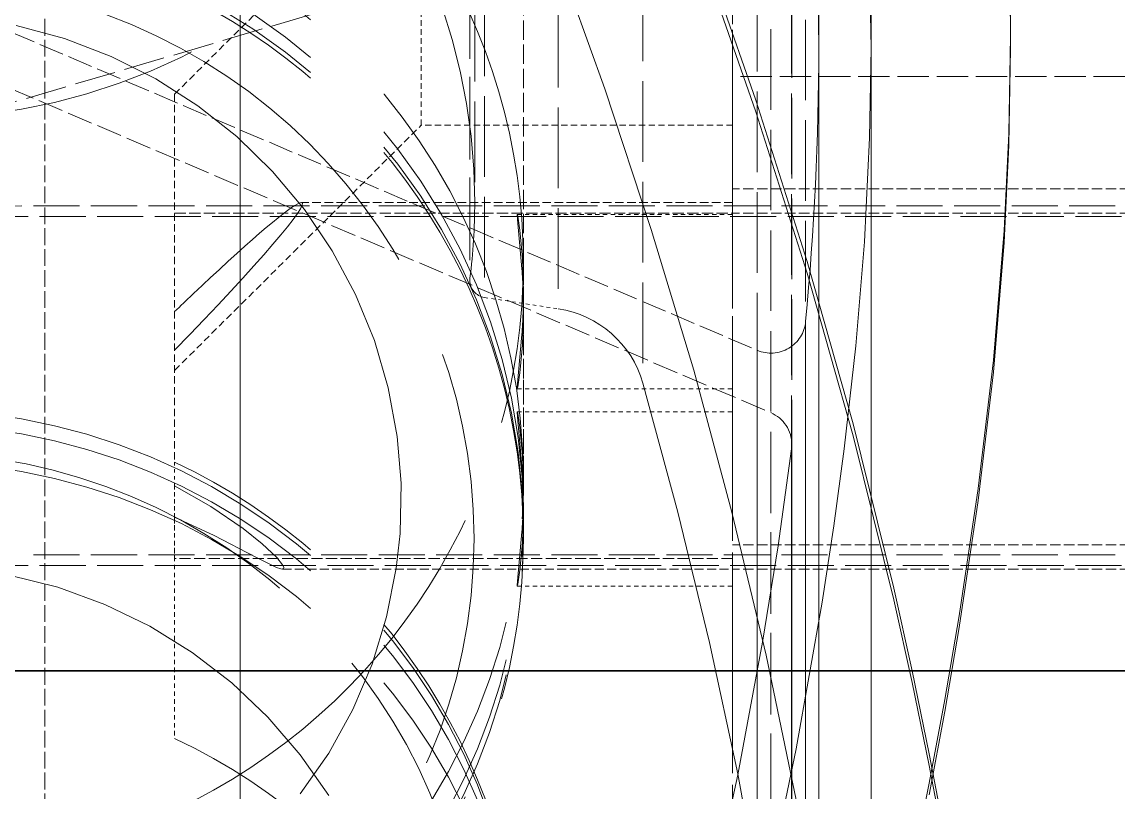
# Model space of a CAD drawing. Header units: millimetres. Extents: x 2711 to 34823, y 3042 to 25750.
# Drawn here: x 14136.98 to 14168.41, y 12627.98 to 12650.05 of the extents above; entities that cross this region are included whole.
import ezdxf

# ---------------------------------------------------------------- set-up
doc = ezdxf.new("R2010")
doc.units = ezdxf.units.MM
doc.linetypes.add('DASHED', pattern=[15, 12, -3])

# ---------------------------------------------------------------- blocks, each defined once
blk = doc.blocks.new('A$C637D7238')
at = {"color": 7, "linetype": 'DASHED', "lineweight": 13, "ltscale": 0.4647205352783203}
blk.add_line((198.3007365707745, 1132.197410205263), (198.3007365707745, 1411.029731372255), dxfattribs=at)
at = {"color": 7, "linetype": 'DASHED', "lineweight": 13, "ltscale": 0.1923233032226563}
blk.add_line((190.905106687962, 1402.819968799013), (190.905106687962, 1287.425986865419), dxfattribs=at)
at = {"color": 7, "linetype": 'DASHED', "lineweight": 13, "ltscale": 0.1923225402832031}
for p, q in [((190.7635432724346, 1400.58173332538), (190.7635432724346, 1285.188209155458)), ((191.1872035507549, 1400.090781787294), (191.1872035507549, 1284.697257617372)), ((193.3009273056377, 1399.766227343935), (193.3009273056377, 1284.372703174013))]:
    blk.add_line(p, q, dxfattribs=at)
at = {"color": 7, "linetype": 'DASHED', "lineweight": 13, "ltscale": 0.1923229217529297}
blk.add_line((190.7675487045635, 1400.643989184755), (190.7675487045635, 1285.250236132997), dxfattribs=at)
at = {"color": 7, "linetype": 'DASHED', "lineweight": 13, "ltscale": 0.1923206329345703}
blk.add_line((195.7289058212627, 1397.633277514833), (195.7289058212627, 1282.240897754091), dxfattribs=at)
at = {"color": 7, "linetype": 'DASHED', "lineweight": 13, "ltscale": 0.1922691345214844}
blk.add_line((199.9902278427471, 1377.062751391786), (199.9902278427471, 1261.701270678896), dxfattribs=at)
at = {"color": 7, "linetype": 'DASHED', "lineweight": 13, "ltscale": 0.1922687530517578}
for p, q in [((199.9982387070049, 1376.937324145692), (199.9982387070049, 1261.576072314638)), ((199.9902278427471, 1164.996863940614), (199.9902278427471, 1280.358115771669))]:
    blk.add_line(p, q, dxfattribs=at)
at = {"color": 7, "linetype": 'DASHED', "lineweight": 13, "ltscale": 0.1922645568847656}
for p, q in [((199.3923884872784, 1376.021796801942), (199.3923884872784, 1260.663062671083)), ((199.3923884872784, 1166.037818530458), (199.3923884872784, 1281.396552661317))]:
    blk.add_line(p, q, dxfattribs=at)
at = {"color": 7, "linetype": 'DASHED', "lineweight": 13, "ltscale": 0.1922565460205078}
for p, q in [((199.0037471298565, 1374.229652026552), (199.0037471298565, 1258.875724414247)), ((199.0037471298565, 1167.829963305849), (199.0037471298565, 1283.183890918153))]:
    blk.add_line(p, q, dxfattribs=at)
at = {"color": 7, "linetype": 'DASHED', "lineweight": 13, "ltscale": 0.1922527313232422}
for p, q in [((200.3938609604229, 1373.405219653505), (200.3938609604229, 1258.05358085956)), ((200.3938609604229, 1168.65416679706), (200.3938609604229, 1284.005805591005))]:
    blk.add_line(p, q, dxfattribs=at)
at = {"color": 7, "linetype": 'DASHED', "lineweight": 13, "ltscale": 0.1922096252441406}
for p, q in [((200.7691127304424, 1365.517722705263), (200.7691127304424, 1250.191947558778)), ((202.2689754013409, 1365.538779834169), (202.2689754013409, 1250.213004687685)), ((200.7691127304424, 1176.541663745302), (200.7691127304424, 1291.867438891786))]:
    blk.add_line(p, q, dxfattribs=at)
at = {"color": 7, "linetype": 'DASHED', "lineweight": 13, "ltscale": 0.1917716979980469}
blk.add_line((184.1783839706768, 1221.773749926942), (184.1783839706768, 1336.836768725771), dxfattribs=at)
at = {"color": 7, "linetype": 'DASHED', "lineweight": 13, "ltscale": 0.1917720794677734}
blk.add_line((184.1783839706768, 1320.285865405458), (184.1783839706768, 1205.222617724794), dxfattribs=at)
at = {"color": 7, "linetype": 'DASHED', "lineweight": 13, "ltscale": 0.11094970703125}
blk.add_line((198.3007365707745, 1318.995200732606), (198.3007365707745, 1252.425376513856), dxfattribs=at)
at = {"color": 7, "linetype": 'DASHED', "lineweight": 13, "ltscale": 0.0462371826171875}
blk.add_line((192.3007136825909, 1307.204810717958), (192.3007136825909, 1279.462501147646), dxfattribs=at)
at = {"color": 7, "linetype": 'DASHED', "lineweight": 13, "ltscale": 0.09786598281396491}
blk.add_line((151.2933284286846, 1282.528373340028), (207.6238948349346, 1299.107200244325), dxfattribs=at)
at = {"color": 7, "linetype": 'DASHED', "lineweight": 13, "ltscale": 0.01661336200741236}
for p, q in [((182.3007518295635, 1290.527335742372), (189.3718272690166, 1297.55309257831)), ((182.3007518295635, 1282.608481982606), (189.3718272690166, 1289.634238818544))]:
    blk.add_line(p, q, dxfattribs=at)
at = {"color": 7, "linetype": 'DASHED', "lineweight": 13, "ltscale": 0.01319808959960938}
blk.add_line((189.3718272690166, 1297.55309257831), (189.3718272690166, 1289.634238818544), dxfattribs=at)
at = {"color": 7, "linetype": 'DASHED', "lineweight": 13, "ltscale": 0.05962597322989573}
blk.add_line((166.0928279404034, 1297.211143115419), (199.0037471298565, 1283.183890918153), dxfattribs=at)
at = {"color": 7, "linetype": 'DASHED', "lineweight": 13, "ltscale": 0.06082799625971085}
blk.add_line((165.8180552963604, 1295.706702807802), (199.3923884872784, 1281.396552661317), dxfattribs=at)
at = {"color": 7, "linetype": 'DASHED', "lineweight": 13, "ltscale": 0.04000015258789062}
blk.add_line((178.5830241684307, 1269.999839404481), (178.5830241684307, 1293.999930957216), dxfattribs=at)
at = {"color": 7, "linetype": 'DASHED', "lineweight": 13, "ltscale": 0.0005657196044921875}
blk.add_line((206.2690288071026, 1291.847297290224), (206.2690288071026, 1292.186729052919), dxfattribs=at)
at = {"color": 7, "linetype": 'DASHED', "lineweight": 13, "ltscale": 0.1922100067138672}
blk.add_line((202.2689754013409, 1176.520606616396), (202.2689754013409, 1291.846610644716), dxfattribs=at)
at = {"color": 7, "linetype": 'DASHED', "lineweight": 13, "ltscale": 0.075}
blk.add_line((243.3007365707745, 1291.029731372255), (198.3007365707745, 1291.029731372255), dxfattribs=at)
at = {"color": 7, "linetype": 'DASHED', "lineweight": 13, "ltscale": 0.01758232116699219}
blk.add_line((182.3007518295635, 1290.527335742372), (182.3007518295635, 1279.977943042177), dxfattribs=at)
at = {"color": 7, "linetype": 'DASHED', "lineweight": 13, "ltscale": 0.01488151550292969}
blk.add_line((198.3007365707745, 1289.634238818544), (189.3718272690166, 1289.634238818544), dxfattribs=at)
at = {"color": 7, "linetype": 'DASHED', "lineweight": 13, "ltscale": 0.025}
for p, q in [((213.3007365707745, 1287.808906176942), (198.3007365707745, 1287.808906176942)), ((213.3007365707745, 1287.11493645038), (198.3007365707745, 1287.11493645038)), ((213.3007365707745, 1277.608787158388), (198.3007365707745, 1277.608787158388)), ((213.3007365707745, 1276.914817431825), (198.3007365707745, 1276.914817431825))]:
    blk.add_line(p, q, dxfattribs=at)
at = {"color": 7, "linetype": 'DASHED', "lineweight": 13, "ltscale": 0.02060260772705078}
blk.add_line((198.3007365707745, 1287.420035937685), (185.939171934544, 1287.420035937685), dxfattribs=at)
at = {"color": 7, "linetype": 'DASHED', "lineweight": 13, "ltscale": 0.1099998474121094}
for p, q in [((243.9224940780987, 1287.32001457538), (177.9225856308331, 1287.32001457538)), ((243.9224940780987, 1277.319938281435), (177.9225856308331, 1277.319938281435))]:
    blk.add_line(p, q, dxfattribs=at)
at = {"color": 7, "linetype": 'DASHED', "lineweight": 13, "ltscale": 0.02666664123535156}
for p, q in [((182.3007518295635, 1287.11493645038), (198.3007365707745, 1287.11493645038)), ((198.3007365707745, 1277.21991691913), (182.3007518295635, 1277.21991691913))]:
    blk.add_line(p, q, dxfattribs=at)
at = {"color": 7, "linetype": 'DASHED', "lineweight": 13, "ltscale": 0.01029529571533203}
for p, q in [((192.1235591415752, 1287.079002002138), (198.3007365707745, 1287.079002002138)), ((192.1235591415752, 1282.079078296083), (198.3007365707745, 1282.079078296083)), ((192.1235591415752, 1281.422645190614), (198.3007365707745, 1281.422645190614)), ((192.1235591415752, 1276.422492602724), (198.3007365707745, 1276.422492602724))]:
    blk.add_line(p, q, dxfattribs=at)
at = {"color": 7, "linetype": 'DASHED', "lineweight": 13, "ltscale": 0.1100000381469727}
for p, q in [((240.8007747177471, 1287.014915088075), (174.8007518295635, 1287.014915088075)), ((240.8007747177471, 1277.01483879413), (174.8007518295635, 1277.01483879413))]:
    blk.add_line(p, q, dxfattribs=at)
at = {"color": 7, "linetype": 'DASHED', "lineweight": 13, "ltscale": 0.001414108276367187}
blk.add_line((192.3007136825909, 1284.861823657411), (192.3007136825909, 1285.710288623231), dxfattribs=at)
at = {"color": 7, "linetype": 'DASHED', "lineweight": 13, "ltscale": 0.003564159437550228}
blk.add_line((191.1872035507549, 1284.697257617372), (193.3009273056377, 1284.372703174013), dxfattribs=at)
at = {"color": 7, "linetype": 'DASHED', "lineweight": 13, "ltscale": 0.008485031127929688}
blk.add_line((192.3007136825909, 1279.205237964052), (192.3007136825909, 1284.29625664081), dxfattribs=at)
at = {"color": 7, "linetype": 'DASHED', "lineweight": 13, "ltscale": 0.1922683715820312}
blk.add_line((199.9982387070049, 1165.122291186708), (199.9982387070049, 1280.483314135927), dxfattribs=at)
at = {"color": 7, "linetype": 'DASHED', "lineweight": 13, "ltscale": 0.001134872436523438}
blk.add_line((182.3007518295635, 1279.977943042177), (182.3007518295635, 1279.297019580263), dxfattribs=at)
at = {"color": 7, "linetype": 'DASHED', "lineweight": 13, "ltscale": 0.003607177734375}
blk.add_line((182.3007518295635, 1277.21991691913), (182.3007518295635, 1279.384223559755), dxfattribs=at)
at = {"color": 7, "linetype": 'DASHED', "lineweight": 13, "ltscale": 0.001500320434570313}
blk.add_line((182.3007518295635, 1278.396369555849), (182.3007518295635, 1279.296561816591), dxfattribs=at)
at = {"color": 7, "linetype": 'DASHED', "lineweight": 13, "ltscale": 0.00141448974609375}
blk.add_line((192.3007136825909, 1277.79120598163), (192.3007136825909, 1278.639899829286), dxfattribs=at)
at = {"color": 7, "linetype": 'DASHED', "lineweight": 13, "ltscale": 0.0105621337890625}
blk.add_line((182.3007518295635, 1278.396369555849), (182.3007518295635, 1272.059089282411), dxfattribs=at)
at = {"color": 7, "linetype": 'DASHED', "lineweight": 13, "ltscale": 0.000719451904296875}
blk.add_line((192.3007136825909, 1278.3833232912), (192.3007136825909, 1277.951652148622), dxfattribs=at)
at = {"color": 7, "linetype": 'DASHED', "lineweight": 13, "ltscale": 0.02151813507080078}
blk.add_line((185.389855528294, 1276.914817431825), (198.3007365707745, 1276.914817431825), dxfattribs=at)
at = {"color": 7, "lineweight": 35}
blk.add_line((52.99910845798149, 1273.999778369325), (836.9991618637432, 1273.999778369325), dxfattribs=at)
at = {"color": 7, "linetype": 'DASHED', "lineweight": 13}
for points in [[(152.1922618393291, 1374.813071826356), (155.6285792831768, 1370.072700122255), (158.4284907822002, 1366.108924487489), (161.1956721786846, 1362.110587695497), (165.1514369491924, 1356.260139087099), (169.031212950169, 1350.337134936708), (172.8086787704815, 1344.345466235536), (175.945389891087, 1339.156715014833), (178.9708644394268, 1333.924705127138), (181.6975337509502, 1328.993903735536), (184.327729368626, 1324.024650195497), (186.8640834335674, 1319.015800097841), (189.3321162704815, 1313.918143847841), (191.6936046127666, 1308.795310595888), (193.9501506332745, 1303.602439502138), (195.7343989853252, 1299.22187004413), (197.4135905746807, 1294.800330737489), (198.9682704452862, 1290.354758838075), (200.4344874863018, 1285.732032397646), (201.7542201523174, 1281.071769336122), (202.9235774521221, 1276.369620898622), (203.4510356430401, 1274.000465014833), (203.9398128036846, 1271.619407275575), (204.3894511703838, 1269.228507617372)], [(184.327729368626, 1323.685218432802), (186.8640834335674, 1318.676368335146), (189.3321162704815, 1313.578712085146), (191.6936046127666, 1308.455878833192), (193.9501506332745, 1303.263236621278), (195.7343989853252, 1298.882438281435), (197.4135905746807, 1294.460898974794), (198.9682704452862, 1290.01532707538), (200.4344874863018, 1285.39260063495), (201.7542201523174, 1280.732337573427), (202.9235774521221, 1276.030189135927), (203.4510356430401, 1273.661033252138), (203.9398128036846, 1271.27997551288), (204.3894511703838, 1268.889075854677)], [(145.5156642441143, 1377.073737719911), (149.0750056747784, 1372.315284350771), (152.5727778915752, 1367.48358879413), (155.1646358017315, 1363.811179736513), (160.260575437962, 1356.386939624208), (162.7619105820049, 1352.640830615419), (166.0447627548565, 1347.598792651552), (169.247277403294, 1342.513267138856), (172.3463374618877, 1337.397300341981), (175.6478435043682, 1331.686927417177), (178.8024074081768, 1325.944968799013), (181.819184446751, 1320.16295585956), (184.7068721298565, 1314.331504443544), (187.4529963974346, 1308.476935962099), (188.7708980087627, 1305.531455615419), (190.0463420395245, 1302.575446704286), (191.6735774521221, 1298.62013969745), (193.2076579574932, 1294.651786425966), (194.6385127548565, 1290.673133471864), (195.9688884262432, 1286.649390796083), (197.1832210068096, 1282.60939750995), (198.2808238510479, 1278.543540576356), (199.2610103134502, 1274.442435840028), (200.1230937485088, 1270.296928027528)], [(206.2690288071026, 1292.186729052919), (206.2658244613995, 1292.919150927919), (206.1867457870831, 1295.957328418153), (206.0024959091534, 1298.989783862489), (205.7147914413799, 1302.013770678896), (205.4270869736065, 1304.309913257021), (205.0838786606182, 1306.592551806825), (204.8219233993877, 1308.149406054872), (204.2542964462627, 1311.239081958192), (203.4885722641338, 1315.076743701356), (202.8808909897198, 1317.729255298036), (202.155106687962, 1320.386802295106), (201.4388209823956, 1322.583152392763)], [(206.2690288071026, 1291.847297290224), (206.2658244613995, 1292.579719165224), (206.1867457870831, 1295.617896655458), (206.0024959091534, 1298.650352099794), (205.7147914413799, 1301.6743389162), (205.4270869736065, 1303.970710376161), (205.0838786606182, 1306.25312004413), (204.8219233993877, 1307.810203174013), (204.2542964462627, 1310.899650195497), (203.4885722641338, 1314.737311938661), (202.8808909897198, 1317.389823535341), (202.155106687962, 1320.047370532411), (201.4388209823956, 1322.243720630067)], [(202.2689754013409, 1291.846610644716), (202.2170192245831, 1294.773780444521), (202.0622951034893, 1297.697974780458), (201.8066340927471, 1300.615302661317), (201.4516383652081, 1303.521415332216), (201.0684901718487, 1306.026298144716), (200.7821589950909, 1307.690955737489), (200.1606303696026, 1311.009055713075), (199.4624263290752, 1314.437705615419), (199.0694362167706, 1316.144248584169), (198.3877116684307, 1318.691016772646), (197.687218809544, 1320.862876513856), (196.8765193466534, 1322.99628410663)], [(200.7691127304424, 1291.867438891786), (200.737641478001, 1294.092170337099), (200.6457454208721, 1296.316215136903), (200.4399806503643, 1299.174720385927), (200.1356822494854, 1302.024985888856), (199.8139888290752, 1304.357062915224), (199.4358760361065, 1306.687308886903), (198.7883693222393, 1310.206138232606), (198.1826335434307, 1313.250495532411), (197.855561399876, 1314.754706958192), (197.5001079086651, 1316.244956591981), (197.0429164413799, 1317.944404223817), (196.5249568466534, 1319.625770190614), (195.9392482284893, 1321.285621264833), (195.2864772323956, 1322.913428882021)], [(185.9048396591534, 1270.470649341005), (186.7180568222393, 1271.639548877138), (187.4060756210674, 1272.884208300966), (187.9621440414776, 1274.191581347841), (188.3805400375713, 1275.548163989442), (188.6571437363018, 1276.939307788271), (188.7648326401104, 1277.928535083192), (188.7934428696026, 1279.370719531435), (188.6841517929424, 1280.710136035341), (188.4275752548565, 1282.10517082538), (188.0288630966534, 1283.467246631044), (187.4916774277081, 1284.782172778505), (186.8215114120831, 1286.036445239442), (186.0253459457745, 1287.216788867372), (185.1113063339581, 1288.310615161317), (184.0886622909893, 1289.306708911317), (182.9680568222393, 1290.194312671083), (181.7611629013409, 1290.963813403505), (180.4807979111065, 1291.607200244325), (179.1400081161846, 1292.117148974794), (177.7533275131573, 1292.488395312685)], [(203.4510356430401, 1268.398353198427), (203.9398128036846, 1270.779410937685), (204.3894511703838, 1273.170310595888), (204.8001796249737, 1275.573798755067), (205.3428584579815, 1279.221717456239), (205.7788783554424, 1282.900535205263), (206.0883265976299, 1286.613227466005), (206.223710203587, 1289.3989482912), (206.2690288071026, 1292.186729052919)], [(199.2610103134502, 1267.616950610536), (200.1230937485088, 1271.762458423036), (200.8665019516338, 1275.961753466981), (201.2026149277081, 1278.151694873231), (201.5017634872784, 1280.356284716981), (201.8345576767315, 1283.314353564638), (202.0808345322002, 1286.28844414081), (202.2284633163799, 1289.273063281435), (202.2689754013409, 1291.846610644716)], [(203.9398128036846, 1270.440208056825), (204.3894511703838, 1272.830878833192), (204.8001796249737, 1275.234366992372), (205.3428584579815, 1278.882285693544), (205.7788783554424, 1282.561103442567), (206.0883265976299, 1286.27379570331), (206.223710203587, 1289.059516528505), (206.2690288071026, 1291.847297290224)], [(192.2596293930401, 1285.521689990419), (192.1308833603252, 1286.930915454286), (192.1212703232159, 1287.062064746278), (192.1217280868877, 1287.073737719911), (192.1221858505596, 1287.07717094745), (192.1235591415752, 1287.079002002138)], [(192.1235591415752, 1287.079002002138), (192.124589109837, 1287.07831535663), (192.1253901962627, 1287.07717094745), (192.1272212509502, 1287.072822192567), (192.1393519882549, 1287.024299243349), (192.2006923202862, 1286.623984912294), (192.2724467758526, 1285.826560595888), (192.3007136825909, 1284.861823657411)], [(192.1235591415752, 1282.079078296083), (192.124589109837, 1282.079764941591), (192.1253901962627, 1282.080909350771), (192.1272212509502, 1282.085029223817), (192.1393519882549, 1282.133781054872), (192.2006923202862, 1282.534095385927), (192.2724467758526, 1283.331290820497), (192.3007136825909, 1284.29625664081)], [(192.2596293930401, 1283.636390307802), (192.1308833603252, 1282.227164843935), (192.1212703232159, 1282.095786670106), (192.1217280868877, 1282.084113696474), (192.1221858505596, 1282.080909350771), (192.1235591415752, 1282.079078296083)], [(195.7289058212627, 1282.240897754091), (196.7338115219463, 1278.540107348817), (197.6399547104229, 1274.811622241396), (198.4472209457745, 1271.047431567567), (199.155839109837, 1267.240211108583), (199.6019298080791, 1264.481269458192), (199.9902278427471, 1261.701270678896)], [(192.2596293930401, 1279.865333178896), (192.1308833603252, 1281.274329760927), (192.1212703232159, 1281.405707934755), (192.1217280868877, 1281.417380908388), (192.1221858505596, 1281.420814135927), (192.1235591415752, 1281.422645190614)], [(192.1235591415752, 1281.422645190614), (192.124589109837, 1281.421958545106), (192.1253901962627, 1281.420585254091), (192.1272212509502, 1281.416465381044), (192.1393519882549, 1281.367942431825), (192.2006923202862, 1280.967399218935), (192.2724467758526, 1280.170203784364), (192.3007136825909, 1279.205237964052)], [(195.7289058212627, 1259.81871757831), (196.7338115219463, 1263.519279101747), (197.6399547104229, 1267.247993091005), (198.4472209457745, 1271.011954882997), (199.155839109837, 1274.819404223817), (199.6019298080791, 1277.578345874208), (199.9902278427471, 1280.358115771669)], [(182.3007518295635, 1279.297019580263), (183.3359843735088, 1278.710624316591), (184.2632991318096, 1278.077308276552), (184.8143321518291, 1277.634193042177), (185.2268916611065, 1277.24303398456), (185.397179747044, 1277.034293750185), (185.430138731419, 1276.965858081239), (185.4326564316143, 1276.944572070497), (185.4251033310284, 1276.92580375995), (185.408166075169, 1276.916877368349), (185.389855528294, 1276.914817431825)], [(192.1235591415752, 1276.422492602724), (192.124589109837, 1276.423179248231), (192.1253901962627, 1276.424552539247), (192.1272212509502, 1276.428672412294), (192.1393519882549, 1276.477195361513), (192.2006923202862, 1276.877738574403), (192.2724467758526, 1277.674934008974), (192.3007136825909, 1278.639899829286)], [(185.389855528294, 1276.914817431825), (185.3478557113995, 1276.920310595888), (185.2248317245831, 1276.961280444521), (184.6148616318096, 1277.263633349794), (183.4372645859112, 1277.872230151552), (182.3007518295635, 1278.396369555849)], [(192.2596293930401, 1277.979804614442), (192.1308833603252, 1276.570808032411), (192.1212703232159, 1276.439429858583), (192.1217280868877, 1276.42775688495), (192.1221858505596, 1276.424552539247), (192.1235591415752, 1276.422492602724)], [(171.8481761459698, 1276.702872851747), (173.2662135605206, 1276.931296924013), (174.7006160263409, 1277.014609912294), (176.1361629013409, 1276.951667407411), (177.5572902206768, 1276.743156054872), (178.9493495468487, 1276.391593554872), (180.2972346786846, 1275.900642016786), (181.5869838241924, 1275.275565722841), (182.8048640732159, 1274.523002246278), (183.9381724838604, 1273.651420215028), (184.9751216415752, 1272.669746020692), (185.9048396591534, 1271.58873710956), (186.7180568222393, 1270.419837573427)]]:
    blk.add_lwpolyline(points, dxfattribs=at)
for centre, radius, start, end in [((116.6251689438213, 1291.960593799013), 84.14465088818021, 354.5754544260901, 359.9366133402879), ((173.4501201156963, 1284.274741748231), 18.85071709501895, 0.06480233069587375, 3.792391730672631), ((246.4891749863018, 1217.523643115419), 92.61940468681217, 133.005046429165, 133.8707080192701), ((173.4500056747784, 1284.883109668153), 18.85084454435287, 356.2076169210947, 359.9349126221155), ((173.4501201156963, 1278.618384936708), 18.85076985743501, 0.0649184439855485, 3.792391730672631), ((173.4500056747784, 1279.22675285663), 18.85083120731797, 356.2076169210947, 359.9349399428896)]:
    blk.add_arc(centre, radius, start, end, dxfattribs=at)
for centre, major_axis, ratio, start_param, end_param in [((177.922814512669, 1284.578696826356), (30.00034332275391, -0.02815246582031434), 0.9946503601581532, 1.571736633350986, 3.142522172082066), ((174.8007518295635, 1307.204581836122), (-17.49996185302734, 1.071563613425536e-15), 0.99358045314387, 1.358775653373973, 3.141611516587822), ((174.8007518295635, 1285.710288623231), (17.49996185302734, -1.071563613425536e-15), 0.99358045314387, 1.155492212898054e-14, 1.127885282721272), ((173.4051448349346, 1287.426673510927), (-17.49996185302734, 1.071563613425536e-15), 0.99358045314387, 3.141555621588424, 4.007737275288804), ((174.8007518295635, 1279.46227226581), (-17.49996185302734, 1.071563613425536e-15), 0.99358045314387, 3.141611516587824, 6.283204170177614), ((174.8007518295635, 1278.383094409364), (-17.49996185302734, 1.071563613425536e-15), 0.99358045314387, 3.141611516587824, 6.283204170177617), ((174.8007518295635, 1277.95119438495), (-17.49996185302734, 1.071563613425536e-15), 0.99358045314387, 3.141611516587824, 6.283204170177617), ((174.8007518295635, 1277.79120598163), (-16.0858154296875, 9.849721188820935e-16), 0.99358045314387, 1.358775653373976, 7.641960960553563), ((174.8007518295635, 1277.79120598163), (17.49996185302734, -1.071563613425536e-15), 0.99358045314387, 1.165642823408912e-14, 1.127885282721272), ((180.8717280868877, 1282.320090869325), (5.091819763183595, 5.091705322265625), 0.0567457707224789, 4.939689459369262, 6.339872000818144), ((180.8713847641338, 1282.319404223817), (5.092277526855469, 5.092391967773438), 0.056743784497702, 0.05668077689790035, 1.014058120121115), ((173.4051448349346, 1287.426673510927), (-17.49996185302734, 1.071563613425536e-15), 0.99358045314387, 3.016102426619835, 3.141555621588424), ((177.922814512669, 1257.480231860536), (30.00034332275391, -0.02815246582031434), 0.9946503601581155, 1.571736633327655, 3.142522172059156), ((174.8007518295635, 1285.710288623231), (17.49996185302734, -1.071563613425536e-15), 0.99358045314387, 5.155300024458338, 6.283185307179598), ((191.2636500839581, 1285.188209155458), (-0.4999923706054688, 3.061570281300423e-17), 0.9935804531438701, 6.283151022963554, 7.70071005574064), ((191.2636500839581, 1285.188209155458), (-0.4999923706054688, 3.061570281300423e-17), 0.9935804531438701, 6.157695080209709, 6.283151022963554), ((177.922814512669, 1284.579383471864), (30.00034332275391, 0.02815246582031066), 0.9946503601581538, 3.140663135089369, 4.711448673820296), ((192.8429347519268, 1281.426993945497), (-2.999954223632812, 1.836942168780253e-16), 0.9935804531438701, 3.418143070876812, 4.559117402151005), ((199.3981105331768, 1284.096900561708), (0.9999847412109375, -6.123140562600845e-17), 0.9935804531438701, 4.307155197980021, 6.191394050428687), ((174.8007518295635, 1264.108192065614), (17.49996185302734, -1.071563613425536e-15), 0.99358045314387, 6.283166444181584, 8.066002307395424), ((174.8007518295635, 1264.268180468935), (16.0858154296875, -9.849721188820935e-16), 0.99358045314387, 4.924409653805629, 11.20759496098521), ((174.8007518295635, 1263.676520923036), (17.49996185302734, -1.071563613425536e-15), 0.99358045314387, 6.283166444181584, 8.066002307395424), ((198.998253965794, 1280.483314135927), (0.9999847412109375, -6.123140562600845e-17), 0.9935804531438701, 6.2831456393364, 7.448747851570378), ((174.8007518295635, 1262.597343066591), (17.49996185302734, -1.071563613425536e-15), 0.99358045314387, 6.283166444181584, 8.066002307395419), ((198.998253965794, 1280.483314135927), (0.9999847412109375, -6.123140562600845e-17), 0.9935804531438701, 6.156912658829459, 6.2831456393364), ((174.8007518295635, 1264.268180468935), (-17.49996185302734, 1.071563613425536e-15), 0.99358045314387, 3.141592653589801, 4.269477936311059), ((174.8007518295635, 1279.46227226581), (-17.49996185302734, 1.071563613425536e-15), 0.99358045314387, 1.358775653373973, 3.141611516587824), ((174.8007518295635, 1278.383094409364), (-17.49996185302734, 1.071563613425536e-15), 0.99358045314387, 1.358775653373973, 3.141611516587824), ((174.8007518295635, 1277.95119438495), (-17.49996185302734, 1.071563613425536e-15), 0.99358045314387, 1.358775653373973, 3.141611516587824), ((174.8007518295635, 1277.79120598163), (17.49996185302734, -1.071563613425536e-15), 0.99358045314387, 5.155300024458338, 6.283185307179598), ((174.8007518295635, 1256.349326709169), (-17.49996185302734, 1.071563613425536e-15), 0.99358045314387, 3.141592653589801, 4.269477936311054)]:
    blk.add_ellipse(centre, major_axis=major_axis, ratio=ratio, start_param=start_param, end_param=end_param, dxfattribs=at)
blk = doc.blocks.new('1')
at = {"color": 7}
blk.add_blockref('A$C637D7238', (13959.05327690981, 11357.45489919391), dxfattribs=at)

msp = doc.modelspace()

# ---------------------------------------------------------------- block references
msp.add_blockref('1', (0, 0))

doc.saveas('drawing.dxf')
